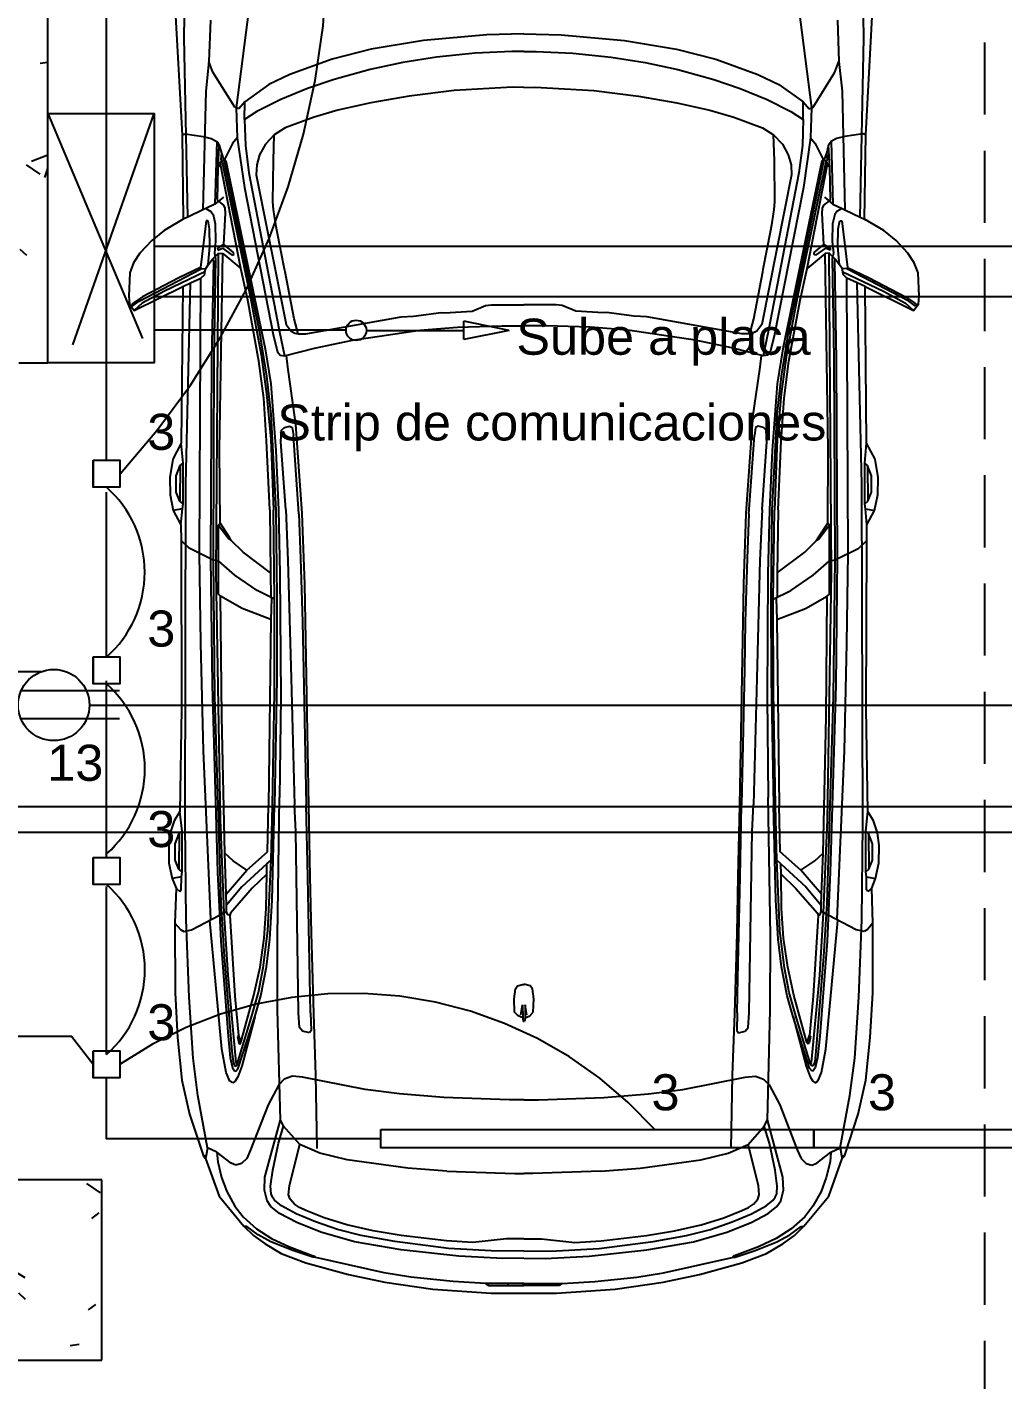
# Model space of a CAD drawing. Header units: inches. Extents: x 131 to 82119, y 71 to 16923.
# Drawn here: x 300.516 to 303.221, y 161.401 to 165.152 of the extents above; entities that cross this region are included whole.
import ezdxf
from ezdxf.enums import TextEntityAlignment as Align

# ---------------------------------------------------------------- set-up
doc = ezdxf.new("R2010")
doc.units = ezdxf.units.IN
doc.header["$MEASUREMENT"] = 0
doc.linetypes.add('HIDDEN', pattern=[9.525, 6.35, -3.175])
doc.linetypes.add('PISO', pattern=[0.3, 0.2, -0.1])
for name, color, linetype in [('A-MUEB', 3, 'Continuous'), ('Arquitectonico', 253, 'Continuous'), ('LAMPARAS', 20, 'Continuous'), ('Retorno', 5, 'HIDDEN')]:
    doc.layers.add(name, color=color, linetype=linetype)
for name, color, linetype, lineweight in [('DUCTO-PARED O TECHO', 7, 'Continuous', 25), ('DUCTO-PISO', 7, 'PISO', 25), ('RED-TELEVISIÓN', 84, 'TELEVISION', 25), ('RED-TELÉFONO', 240, 'TELEFONO', 25), ('SIMBOLOGIA', 150, 'Continuous', 25), ('SIMBOLOGÍA', 150, 'Continuous', 25)]:
    doc.layers.add(name, color=color, linetype=linetype, lineweight=lineweight)
doc.styles.get("Standard").update_dxf_attribs({"font": 'arial.ttf'})
doc.linetypes.add('TELEFONO', pattern='A,0.32,-0.12,["TEL",Standard,S=0.065,R=0,X=-0.065,Y=-0.0325],-0.14', length=0.58)
doc.linetypes.add('TELEVISION', pattern='A,0.32,-0.13,["TV",Standard,S=0.065,R=0,X=-0.065,Y=-0.0325],-0.13', length=0.58)
pattern_1 = [(50, (314.34163, 184.42544), (0.546432, -0.047308), [0.057, -0.629]), (355, (314.34163, 184.42544), (-0.105429, 0.57337), [0.046, -0.503]), (100.451, (314.38663, 184.42144), (0.440955, 0.525708), [0.049, -0.534]), (46.184, (314.3416, 184.57844), (0.813123, -0.12606), [0.086, -0.943]), (96.636, (314.4096, 184.5674), (0.711995, 0.742252), [0.073, -0.801]), (351.184, (314.3416, 184.5784), (0.71223, 0.742616), [0.069, -0.754]), (21, (314.41763, 184.54044), (0.454985, -0.306292), [0.057, -0.629]), (326, (314.41763, 184.54044), (0.185766, 0.552594), [0.046, -0.503]), (71.451, (314.45563, 184.51444), (0.640536, 0.246016), [0.049, -0.534]), (37.5, (314.34163, 184.42544), (0.009206, 0.2541166), [0.025, -0.472, 0.025, -0.485, -0.505]), (37.5, (314.34163, 184.42544), (0.009206, 0.2541166), [-1.007, 0.025, -0.48]), (7.5, (314.34163, 184.42544), (0.2004608, 0.3007382), [0.025, -0.266, 0.025, -0.46, -0.192]), (7.5, (314.34163, 184.42544), (0.2004608, 0.3007382), [-0.776, 0.025, -0.167]), (327.5, (314.17163, 184.42544), (0.4064829, -0.0170776), [0.025, -0.165, 0.025, -0.569, -0.789]), (327.5, (314.17163, 184.42544), (0.4064829, -0.0170776), [-0.785, 0.025, -0.764]), (317.5, (314.09563, 184.42544), (0.4439987, 0.076008), [0.025, -0.223, 0.025, -0.37, -0.56]), (317.5, (314.09563, 184.42544), (0.4439987, 0.076008), [-0.642, 0.025, -0.535])]

# ---------------------------------------------------------------- blocks, each defined once
blk = doc.blocks.new('Top')
at = {"layer": 'A-MUEB'}
for p, q in [((3660.8, 15742.7), (3572.4, 15571.7)), ((3596.4, 15633.4), (3649.4, 15733.3)), ((3633.7, 15672.7), (3666.7, 15733.7)), ((3649.4, 15733.3), (3664.4, 15756.5)), ((3675, 15761.2), (3660.8, 15742.7)), ((3664.4, 15756.5), (3671.5, 15764.7)), ((3666.7, 15733.7), (3686.4, 15756.1)), ((3671.5, 15764.7), (3675, 15761.2)), ((3580.2, 15561.1), (3633.7, 15672.7)), ((2935.9, 15618.5), (2696.5, 15614.9)), ((3429.3, 15608.7), (2935.9, 15618.5)), ((3202.5, 15624), (3200.1, 15615.7)), ((3429.3, 15608.7), (3434.8, 15620.8)), ((3568.5, 15573.7), (3596.4, 15633.4)), ((3621.1, 15622.4), (3610.9, 15600.8)), ((4107, 15621.2), (4052, 15626.3)), ((4113.7, 15629.1), (4107, 15621.2)), ((4219.9, 15621.6), (4107, 15621.2)), ((4142, 15640.1), (4113.7, 15629.1)), ((4113.7, 15629.1), (4212.4, 15630.3)), ((4187.2, 15640.1), (4142, 15640.1)), ((4212.4, 15630.3), (4187.2, 15640.1)), ((4219.9, 15621.6), (4212.4, 15630.3)), ((4233.2, 15623.2), (4219.9, 15621.6)), ((4233.2, 15623.2), (4238, 15648.4)), ((4276.9, 15627.5), (4233.2, 15623.2)), ((4341.7, 15605.1), (4320.5, 15626.7)), ((5120.9, 15624), (5067.1, 15630.3)), ((5128, 15631.9), (5120.9, 15624)), ((5233.4, 15624), (5120.9, 15624)), ((5155.9, 15642.9), (5128, 15631.9)), ((5128, 15631.9), (5226.3, 15633)), ((5201.5, 15642.9), (5155.9, 15642.9)), ((5226.3, 15633), (5201.5, 15642.9)), ((5233.4, 15624), (5226.3, 15633)), ((5247.5, 15626), (5233.4, 15624)), ((5247.5, 15626), (5251.8, 15651.1)), ((5283.3, 15626.3), (5247.5, 15626)), ((5278.2, 15640.9), (5287.6, 15630.3)), ((5287.6, 15630.3), (5283.3, 15626.3)), ((5374.5, 15644), (5392.6, 15628.7)), ((5392.6, 15628.7), (5397.7, 15619.7)), ((5397.7, 15619.7), (5393, 15598)), ((3200.1, 15615.7), (3207.2, 15566.2)), ((3409.6, 15567), (3429.3, 15608.7)), ((3610.9, 15600.8), (3597.9, 15572.5)), ((4165.2, 15613.8), (3610.9, 15600.8)), ((5103.2, 15615.7), (4165.2, 15613.8)), ((4373.6, 15540.3), (4341.7, 15605.1)), ((5365.5, 15613), (5103.2, 15615.7)), ((5393, 15598), (5342.7, 15501.7)), ((5578.9, 15604.7), (5365.5, 15613)), ((5746.8, 15594.1), (5578.9, 15604.7)), ((5849.8, 15580.4), (5746.8, 15594.1)), ((2887.2, 15546.2), (3001.2, 15550.5)), ((3001.2, 15550.5), (3082.5, 15558.7)), ((3029.9, 15539.5), (3001.2, 15550.5)), ((3082.5, 15558.7), (3409.6, 15567)), ((3207.2, 15566.2), (3212.7, 15543.8)), ((3212.7, 15543.8), (3220.9, 15528.9)), ((3394.3, 15533.6), (3405.7, 15558.7)), ((3405.7, 15558.7), (3409.6, 15567)), ((3405.7, 15558.7), (3414.3, 15545)), ((3414.3, 15545), (3422.6, 15538.7)), ((3439.5, 15558.3), (3568.5, 15573.7)), ((3439.5, 15552.4), (3439.5, 15558.3)), ((3461.9, 15548.5), (3439.5, 15552.4)), ((3510.3, 15547.3), (3461.9, 15548.5)), ((3560.6, 15552), (3510.3, 15547.3)), ((3560.6, 15552), (3545.7, 15540.3)), ((3571.2, 15559.1), (3560.6, 15552)), ((3568.5, 15573.7), (3572.4, 15571.7)), ((3572.4, 15571.7), (3571.2, 15559.1)), ((3580.2, 15561.1), (3571.2, 15559.1)), ((3587.7, 15561.9), (3580.2, 15561.1)), ((3597.9, 15572.5), (3587.7, 15561.9)), ((4356.3, 15576), (3597.9, 15572.5)), ((3823.2, 15543), (4369.3, 15545.8)), ((4603.6, 15572.5), (4356.3, 15576)), ((4369.3, 15545.8), (4719.5, 15541.4)), ((4899.6, 15565.4), (4603.6, 15572.5)), ((5363.5, 15545.4), (4899.6, 15565.4)), ((5367.4, 15547.3), (5363.5, 15545.4)), ((5722.4, 15514.3), (5367.4, 15547.3)), ((5994.1, 15554), (5849.8, 15580.4)), ((5994.1, 15554), (6014.9, 15557.6)), ((6005.9, 15528.1), (5994.1, 15554)), ((6014.9, 15557.6), (6016.5, 15565.4)), ((6014.9, 15557.6), (6023.6, 15559.5)), ((3126.6, 15479.3), (3029.9, 15539.5)), ((3220.9, 15528.9), (3394.3, 15533.6)), ((3220.9, 15528.9), (3231.5, 15521.8)), ((3226.4, 15485.2), (3270.9, 15507.2)), ((3292.5, 15524.9), (3231.5, 15521.8)), ((3231.5, 15521.8), (3253.6, 15515.9)), ((3253.6, 15515.9), (3270.5, 15517.8)), ((3253.6, 15515.9), (3270.9, 15510)), ((3270.5, 15517.8), (3277.9, 15513.9)), ((3277.9, 15518.2), (3270.9, 15510)), ((3270.9, 15510), (3272, 15508.8)), ((3270.9, 15507.2), (3272, 15508.8)), ((3270.9, 15507.2), (3274.8, 15503.3)), ((3272, 15508.8), (3742.2, 15411.7)), ((3283.8, 15518.6), (3277.9, 15518.2)), ((3277.9, 15513.9), (3647.5, 15436.5)), ((3283.8, 15518.6), (3292.5, 15524.9)), ((3571.2, 15462.8), (3283.8, 15518.6)), ((3382.9, 15526.9), (3292.5, 15524.9)), ((3374.6, 15510.4), (3394.3, 15533.6)), ((3396.3, 15508.8), (3382.9, 15526.9)), ((3404.5, 15505.3), (3396.3, 15508.8)), ((3505.2, 15509.2), (3418.3, 15504.5)), ((3422.6, 15538.7), (3447.8, 15532.8)), ((3447.8, 15532.8), (3495.7, 15532)), ((3495.7, 15532), (3529.1, 15535.1)), ((3505.2, 15509.2), (3515.4, 15526.5)), ((3527.2, 15482.5), (3505.2, 15509.2)), ((3520.9, 15526.1), (3515, 15513.1)), ((3515, 15513.1), (3534.3, 15486)), ((3515.4, 15526.5), (3520.9, 15526.1)), ((3545.7, 15540.3), (3528.7, 15523.7)), ((4408.6, 15530), (3528.7, 15523.7)), ((3528.7, 15523.7), (3529.9, 15512.3)), ((3529.1, 15535.1), (3543.3, 15532)), ((4070.1, 15521), (3529.9, 15512.3)), ((3529.9, 15512.3), (3571.2, 15462.8)), ((3543.3, 15532), (3817.3, 15536.7)), ((3545.7, 15540.3), (3551.6, 15537.9)), ((3551.6, 15537.9), (3823.2, 15543)), ((3817.3, 15536.7), (4371.6, 15538.7)), ((4272.9, 15519.4), (4070.1, 15521)), ((4278.1, 15524.1), (4272.9, 15519.4)), ((4313, 15493.1), (4272.9, 15519.4)), ((4278.1, 15524.1), (4316.2, 15495.8)), ((4468.3, 15524.1), (4278.1, 15524.1)), ((4371.6, 15538.7), (4750.2, 15534.7)), ((4377.1, 15523.3), (4373.6, 15540.3)), ((4416, 15478.9), (4377.1, 15523.3)), ((5089.9, 15518.6), (4408.6, 15530)), ((4473.8, 15518.2), (4468.3, 15524.1)), ((4806.4, 15515.1), (4473.8, 15518.2)), ((4507.6, 15458.5), (4473.8, 15518.2)), ((4719.5, 15541.4), (5234.2, 15526.5)), ((4750.2, 15534.7), (5319.5, 15517.1)), ((5181.9, 15506.4), (4806.4, 15515.1)), ((5346.6, 15508), (5089.9, 15518.6)), ((5295.1, 15502.5), (5181.9, 15506.4)), ((5202.7, 15483.6), (5181.9, 15506.4)), ((5234.2, 15526.5), (5424.4, 15517.5)), ((5319.5, 15517.1), (5466.9, 15508)), ((5518, 15497.4), (5346.6, 15508)), ((5424.4, 15517.5), (5685.9, 15497.4)), ((5466.9, 15508), (5728.7, 15486.8)), ((5786.5, 15502.5), (5722.4, 15514.3)), ((6005.9, 15528.1), (6032.2, 15526.1)), ((6035.7, 15489.1), (6005.9, 15528.1)), ((6032.2, 15526.1), (6075.8, 15515.5)), ((6075.8, 15515.5), (6114, 15500.9)), ((2739.3, 15425.1), (3128.1, 15475)), ((3130.9, 15468.3), (3126.6, 15479.3)), ((3128.1, 15475), (3211.5, 15472.2)), ((3211.5, 15472.2), (3226.4, 15485.2)), ((3211.5, 15472.2), (3347.5, 15452.6)), ((3274.8, 15503.3), (3792.9, 15395.6)), ((3418.3, 15504.5), (3404.5, 15505.3)), ((3532.7, 15481.7), (3527.2, 15482.5)), ((3534.3, 15486), (3532.7, 15481.7)), ((4320.5, 15488.8), (4313, 15493.1)), ((4316.2, 15495.8), (4320.5, 15488.8)), ((4352.4, 15456.1), (4320.5, 15488.8)), ((4458.1, 15417.6), (4416, 15478.9)), ((5229, 15445.5), (5202.7, 15483.6)), ((5295.1, 15502.5), (5229, 15445.5)), ((5274.6, 15459.3), (5325.4, 15501.7)), ((5278.2, 15431), (5347.4, 15491.1)), ((5325.4, 15501.7), (5295.1, 15502.5)), ((5342.7, 15501.7), (5325.4, 15501.7)), ((5351.3, 15499), (5342.7, 15501.7)), ((5347.4, 15491.1), (5354.1, 15493.1)), ((5354.1, 15493.1), (5351.3, 15499)), ((5354.1, 15493.1), (5576.2, 15479.3)), ((5759, 15475), (5518, 15497.4)), ((5576.2, 15479.3), (5684.3, 15469.1)), ((5774.3, 15469.5), (5633.2, 15423.9)), ((5763.7, 15472.2), (5636.3, 15433.7)), ((5684.3, 15469.1), (5687, 15472)), ((5684.3, 15469.1), (5687.4, 15467.9)), ((5685.9, 15497.4), (5745.6, 15491.5)), ((5687.4, 15467.9), (5687, 15472)), ((5687, 15472), (5704.3, 15468.3)), ((5728.7, 15486.8), (5755.8, 15483.6)), ((5745.6, 15491.5), (5773.5, 15485.2)), ((5755.8, 15483.6), (5766.1, 15480.5)), ((5763.7, 15472.2), (5759, 15475)), ((5768.8, 15475.8), (5763.7, 15472.2)), ((5766.1, 15480.5), (5768.8, 15475.8)), ((5768.4, 15459.7), (5798.3, 15470.7)), ((5773.5, 15485.2), (5781.8, 15479.7)), ((5782.2, 15476.6), (5774.3, 15469.5)), ((5781.8, 15479.7), (5782.2, 15476.6)), ((5810.5, 15492.3), (5786.5, 15502.5)), ((5798.3, 15470.7), (5810.5, 15478.1)), ((5814.4, 15484.4), (5810.5, 15492.3)), ((5810.5, 15478.1), (5814.4, 15484.4)), ((6041.3, 15475.8), (6035.7, 15489.1)), ((6036.9, 15460.1), (6041.3, 15475.8)), ((6114, 15500.9), (6154.9, 15478.5)), ((6154.9, 15478.5), (6184, 15456.1)), ((3064.1, 15385), (3112, 15451.8)), ((3112, 15451.8), (3130.9, 15468.3)), ((3160.8, 15452.2), (3112, 15451.8)), ((3138.8, 15418), (3160.8, 15452.2)), ((3160.8, 15452.2), (3232.3, 15449.8)), ((3232.3, 15449.8), (3307.4, 15440)), ((3307.4, 15440), (3741, 15356.7)), ((3347.5, 15452.6), (3757.9, 15372)), ((3658.5, 15443.2), (3571.2, 15462.8)), ((3647.5, 15436.5), (3809.1, 15406.2)), ((3826.4, 15412.5), (3658.5, 15443.2)), ((4409.4, 15380.6), (4352.4, 15456.1)), ((4538.3, 15379.5), (4507.6, 15458.5)), ((5229, 15445.5), (5178.3, 15388.9)), ((5211, 15390.5), (5274.6, 15459.3)), ((5636.3, 15433.7), (5565.6, 15413.7)), ((5703.2, 15462), (5573, 15426.2)), ((5633.2, 15423.9), (5768.4, 15459.7)), ((5687.4, 15467.9), (5703.2, 15462)), ((5708.3, 15465.2), (5703.2, 15462)), ((5704.3, 15468.3), (5708.3, 15465.2)), ((5875.7, 15387.3), (5999.2, 15435.3)), ((5999.2, 15435.3), (6022.8, 15446.3)), ((6022.8, 15446.3), (6036.9, 15460.1)), ((6184, 15456.1), (6217.4, 15419.2)), ((6210.3, 15446.3), (6209.5, 15453.8)), ((6233.1, 15414.8), (6210.3, 15446.3)), ((3105.3, 15352.3), (3138.8, 15418)), ((3203.2, 15370.4), (3228.8, 15394.8)), ((3228.8, 15394.8), (3258.3, 15410.9)), ((3258.3, 15410.9), (3285.8, 15418.4)), ((3285.8, 15418.4), (3313.3, 15420)), ((3313.3, 15420), (3725.7, 15337.8)), ((3742.2, 15411.7), (3867.6, 15391.3)), ((3792.9, 15395.6), (3888.9, 15380.2)), ((3809.1, 15406.2), (3916, 15391.3)), ((3928.2, 15399.1), (3826.4, 15412.5)), ((4045.7, 15391.3), (3928.2, 15399.1)), ((4482.5, 15369.6), (4458.1, 15417.6)), ((5240.1, 15390.9), (5278.2, 15431)), ((5416.6, 15397.9), (5334.4, 15392.4)), ((5497.6, 15400.7), (5396.1, 15387.7)), ((5496.4, 15409.3), (5416.6, 15397.9)), ((5575, 15407.4), (5495.6, 15392)), ((5573, 15426.2), (5496.4, 15409.3)), ((5565.6, 15413.7), (5497.6, 15400.7)), ((5633.2, 15423.9), (5575, 15407.4)), ((6075.1, 15396), (5917, 15353.5)), ((6110.8, 15397.5), (6075.1, 15396)), ((6139.9, 15390.1), (6110.8, 15397.5)), ((6217.4, 15419.2), (6243.3, 15377.9)), ((6252.8, 15379.5), (6233.1, 15414.8)), ((3036.5, 15327.2), (3064.1, 15385)), ((3184, 15340.1), (3203.2, 15370.4)), ((3273.6, 15372.8), (3203.2, 15370.4)), ((3387.6, 15374), (3273.6, 15372.8)), ((3408.8, 15372), (3387.6, 15374)), ((3445, 15366.9), (3408.8, 15372)), ((3465.5, 15363), (3445, 15366.9)), ((3572.8, 15341.7), (3465.5, 15363)), ((3757.9, 15372), (3800.8, 15361)), ((3800.8, 15361), (3809.8, 15354.3)), ((3867.6, 15391.3), (3972.6, 15379.5)), ((3888.9, 15380.2), (4072.1, 15366.1)), ((3916, 15391.3), (4041.4, 15380.2)), ((3972.6, 15379.5), (4236.8, 15365.7)), ((4041.4, 15380.2), (4236.8, 15372.8)), ((4236.4, 15382.6), (4045.7, 15391.3)), ((4072.1, 15366.1), (4236.4, 15359)), ((4236.4, 15382.6), (4409.4, 15380.6)), ((4236.4, 15359), (4411.3, 15354.7)), ((4482.5, 15369.6), (4236.8, 15372.8)), ((4236.8, 15365.7), (4476.6, 15363)), ((4409.4, 15380.6), (4476.2, 15380.2)), ((4476.2, 15380.2), (4480.1, 15377.9)), ((4476.6, 15363), (4701.9, 15363.7)), ((4480.1, 15377.9), (4538.3, 15379.5)), ((4738.8, 15370), (4482.5, 15369.6)), ((4538.3, 15379.5), (5051, 15386.1)), ((4701.9, 15363.7), (5051, 15370)), ((5050.6, 15375.5), (4738.8, 15370)), ((5409.9, 15361.8), (5028.5, 15355.5)), ((5201.5, 15379.1), (5050.6, 15375.5)), ((5178.3, 15388.9), (5051, 15386.1)), ((5311.2, 15376.3), (5051, 15370)), ((5211, 15390.5), (5201.5, 15379.1)), ((5396.1, 15387.7), (5201.5, 15379.1)), ((5240.1, 15390.9), (5211, 15390.5)), ((5334.4, 15392.4), (5240.1, 15390.9)), ((5418.9, 15382.6), (5311.2, 15376.3)), ((5613.9, 15361), (5409.9, 15361.8)), ((5495.6, 15392), (5418.9, 15382.6)), ((5917, 15353.5), (5613.9, 15361)), ((5804.6, 15342.9), (5820.1, 15358)), ((5820.1, 15358), (5875.7, 15387.3)), ((5981.1, 15358.6), (5933.9, 15344.9)), ((6055.4, 15374.7), (5981.1, 15358.6)), ((6099, 15380.6), (6055.4, 15374.7)), ((6120.3, 15379.1), (6099, 15380.6)), ((6130.1, 15375.1), (6120.3, 15379.1)), ((6137.6, 15369.6), (6130.1, 15375.1)), ((6153.3, 15350), (6137.6, 15369.6)), ((6155.7, 15379.5), (6139.9, 15390.1)), ((6174.9, 15355.5), (6155.7, 15379.5)), ((6243.3, 15377.9), (6266.5, 15328.7)), ((6277.1, 15319.3), (6252.8, 15379.5)), ((2994.5, 15211.2), (3036.5, 15327.2)), ((3075.1, 15278.4), (3105.3, 15352.3)), ((3154.1, 15260.7), (3184, 15340.1)), ((3579.9, 15340.5), (3572.8, 15341.7)), ((3710, 15315.8), (3579.9, 15340.5)), ((3725.7, 15337.8), (3743.8, 15324)), ((3741, 15356.7), (3811.8, 15341.7)), ((3743.8, 15324), (3749.7, 15313.4)), ((3811.8, 15341.7), (3790.6, 15259.2)), ((3809.8, 15354.3), (3811.8, 15341.7)), ((3842.9, 15333.1), (3810.5, 15337)), ((3986.7, 15312.6), (3842.9, 15333.1)), ((4008.8, 15342.5), (4005.2, 15328)), ((4005.2, 15328), (4009.2, 15320.9)), ((4016.2, 15350.4), (4008.8, 15342.5)), ((4009.2, 15320.9), (4031.6, 15317.7)), ((4048.5, 15351.9), (4016.2, 15350.4)), ((4234.8, 15338.6), (4048.5, 15351.9)), ((4234.8, 15338.6), (4375.2, 15332.7)), ((4375.2, 15332.7), (4699.9, 15324)), ((4411.3, 15354.7), (4752.6, 15352.3)), ((4699.9, 15324), (5049, 15315)), ((4752.6, 15352.3), (5028.5, 15355.5)), ((5796.7, 15320.5), (5804.6, 15342.9)), ((5798.7, 15292.2), (5796.7, 15320.5)), ((5933.9, 15344.9), (5917, 15353.5)), ((5984.2, 15300.1), (5933.9, 15344.9)), ((6097.9, 15328.7), (5984.2, 15300.1)), ((6123.4, 15330.7), (6097.9, 15328.7)), ((6135.6, 15326.8), (6123.4, 15330.7)), ((6148.6, 15315), (6135.6, 15326.8)), ((6175.3, 15309.9), (6153.3, 15350)), ((6199.3, 15308.3), (6174.9, 15355.5)), ((6266.5, 15328.7), (6291.3, 15263.1)), ((3751.3, 15283.1), (3704.1, 15021.3)), ((3751.3, 15304.8), (3710, 15315.8)), ((3749.7, 15313.4), (3751.3, 15304.8)), ((3751.3, 15304.8), (3751.3, 15283.1)), ((3986.7, 15312.6), (4245.8, 15294.2)), ((4247.4, 15302.4), (4031.6, 15317.7)), ((4245.8, 15294.2), (4441.2, 15287.1)), ((4247.4, 15302.4), (4370.1, 15297.7)), ((4370.1, 15297.7), (4544.2, 15292.6)), ((4441.2, 15287.1), (5051, 15276.1)), ((4544.2, 15292.6), (4676.3, 15289.8)), ((4676.3, 15289.8), (5049, 15282.4)), ((5121.7, 15311.1), (5049, 15315)), ((5622.2, 15303.6), (5121.7, 15311.1)), ((5662.7, 15300.4), (5622.2, 15303.6)), ((5672.1, 15292.6), (5662.7, 15300.4)), ((5677.2, 15273.7), (5672.1, 15292.6)), ((5832.9, 15120.4), (5798.7, 15292.2)), ((6008.2, 15245), (5984.2, 15300.1)), ((6158, 15300.8), (6148.6, 15315)), ((6166.7, 15283.1), (6158, 15300.8)), ((6186.3, 15233.2), (6166.7, 15283.1)), ((6198.1, 15256.8), (6175.3, 15309.9)), ((6226.4, 15241.9), (6199.3, 15308.3)), ((6294.8, 15264.3), (6277.1, 15319.3)), ((3050.3, 15205.7), (3075.1, 15278.4)), ((3135.2, 15195.1), (3154.1, 15260.7)), ((3790.6, 15259.2), (3768.6, 15154.6)), ((5247.1, 15278), (5049, 15282.4)), ((5051, 15276.1), (5246.7, 15272.1)), ((5246.7, 15272.1), (5402.8, 15269)), ((5526.3, 15272.1), (5247.1, 15278)), ((5402.8, 15269), (5623.7, 15262.7)), ((5622.2, 15270.2), (5526.3, 15272.1)), ((5622.2, 15270.2), (5670.9, 15269)), ((5623.7, 15262.7), (5793.2, 15256.8)), ((5670.9, 15269), (5677.2, 15273.7)), ((5793.2, 15256.8), (5996, 15252.9)), ((6218.6, 15196.3), (6198.1, 15256.8)), ((6291.3, 15263.1), (6294.8, 15264.3)), ((6291.3, 15263.1), (6291.7, 15261.9)), ((6291.7, 15260.7), (6295.4, 15262.9)), ((6295.4, 15262.9), (6291.7, 15261.9)), ((6291.7, 15261.9), (6291.7, 15260.7)), ((6291.7, 15260.7), (6295.6, 15256)), ((6295.6, 15256), (6294.8, 15264.3)), ((6338.5, 15067.7), (6295.6, 15256)), ((2967, 15103.1), (2994.5, 15211.2)), ((6026.7, 15169.9), (6008.2, 15245)), ((6205.6, 15170.7), (6186.3, 15233.2)), ((6252.8, 15149.5), (6226.4, 15241.9)), ((3022.8, 15106.2), (3050.3, 15205.7)), ((3114.4, 15104.3), (3135.2, 15195.1)), ((6222.5, 15098), (6205.6, 15170.7)), ((6235.1, 15131), (6218.6, 15196.3)), ((3768.6, 15154.6), (3741, 14969)), ((6049.9, 15002.8), (6026.7, 15169.9)), ((6275.2, 15021.3), (6252.8, 15149.5)), ((2943, 14959.6), (2967, 15103.1)), ((3003.5, 15016.6), (3022.8, 15106.2)), ((3095.9, 14998.5), (3114.4, 15104.3)), ((5845.5, 15025.6), (5832.9, 15120.4)), ((6235.1, 15020.5), (6222.5, 15098)), ((6252, 15038.6), (6235.1, 15131)), ((6350.6, 14993.8), (6338.5, 15067.7)), ((5855.3, 14903.4), (5845.5, 15025.6)), ((6270.8, 14890.4), (6252, 15038.6)), ((2988.6, 14923.4), (3003.5, 15016.6)), ((3081, 14875.1), (3095.9, 14998.5)), ((3702.5, 14986.7), (3692.3, 14910.5)), ((3704.1, 15021.3), (3702.5, 14986.7)), ((6057.8, 14894.7), (6049.9, 15002.8)), ((6250, 14895.9), (6235.1, 15020.5)), ((6292.5, 14862.1), (6275.2, 15021.3)), ((6362.4, 14877.8), (6350.6, 14993.8)), ((2926.9, 14785.4), (2943, 14959.6)), ((3741, 14969), (3733.2, 14865.6)), ((2977.6, 14817.3), (2988.6, 14923.4)), ((3692.3, 14910.5), (3693.1, 14901.8)), ((3071.9, 14713.9), (3081, 14875.1)), ((3693.1, 14901.8), (3689.1, 14825.5)), ((5862, 14723.3), (5855.3, 14903.4)), ((6057.8, 14894.7), (6064.8, 14707.6)), ((6255.1, 14823.2), (6250, 14895.9)), ((6277.5, 14772.9), (6270.8, 14890.4)), ((6367.6, 14788.2), (6362.4, 14877.8)), ((3733.2, 14865.6), (3729.2, 14743.8)), ((6298.8, 14741), (6292.5, 14862.1)), ((2972.9, 14716.2), (2977.6, 14817.3)), ((3689.1, 14825.5), (3672.6, 14788.6)), ((6244.5, 14731.2), (6255.1, 14823.2)), ((2924.7, 14682.8), (2926.9, 14785.4)), ((3672.6, 14788.6), (3671.5, 14772.1)), ((3671.5, 14772.1), (3671.5, 14682.8)), ((6278.7, 14682.8), (6277.5, 14772.9)), ((6367.6, 14788.2), (6372.7, 14779.9)), ((6367.6, 14727.3), (6367.6, 14788.2)), ((6372.7, 14779.9), (6372.7, 14727.3)), ((3729.2, 14743.8), (3729.2, 14682.8)), ((6245, 14682.8), (6244.5, 14731.2)), ((6298.2, 14682.8), (6298.8, 14741)), ((6367.6, 14727.3), (6372.7, 14727.3)), ((6367.6, 14682.8), (6367.6, 14727.3)), ((6372.7, 14727.3), (6373, 14682.8)), ((2973.5, 14682.8), (2972.9, 14716.2)), ((3072.3, 14682.8), (3071.9, 14713.9)), ((5547.9, 14700.1), (5543.5, 14686.4)), ((5543.5, 14686.4), (5543.9, 14682.8)), ((5555.7, 14706), (5547.9, 14700.1)), ((5582.9, 14710), (5555.7, 14706)), ((5619.8, 14708.4), (5582.9, 14710)), ((5627.7, 14691.1), (5599.4, 14686.4)), ((5599.4, 14686.4), (5635.5, 14686)), ((5630, 14699), (5619.8, 14708.4)), ((5635.5, 14686), (5630, 14699)), ((5861.8, 14682.8), (5862, 14723.3)), ((6064.8, 14707.6), (6064.3, 14682.8)), ((2924.7, 14682.8), (2926.9, 14580.2)), ((2973.5, 14682.8), (2972.9, 14649.4)), ((2972.9, 14649.4), (2977.6, 14548.4)), ((3072.3, 14682.8), (3071.9, 14651.8)), ((3071.9, 14651.8), (3081, 14490.6)), ((3671.5, 14593.6), (3671.5, 14682.8)), ((3729.2, 14621.9), (3729.2, 14682.8)), ((5543.5, 14679.3), (5543.9, 14682.8)), ((5547.9, 14665.5), (5543.5, 14679.3)), ((5555.7, 14659.6), (5547.9, 14665.5)), ((5582.9, 14655.7), (5555.7, 14659.6)), ((5619.8, 14657.3), (5582.9, 14655.7)), ((5599.4, 14679.3), (5635.5, 14679.7)), ((5627.7, 14674.6), (5599.4, 14679.3)), ((5630, 14666.7), (5619.8, 14657.3)), ((5635.5, 14679.7), (5630, 14666.7)), ((5635.5, 14686), (5645.4, 14684.8)), ((5635.5, 14679.7), (5645.4, 14680.9)), ((5645.4, 14684.8), (5645.1, 14682.8)), ((5645.4, 14680.9), (5645.1, 14682.8)), ((5861.8, 14682.8), (5862, 14642.3)), ((6057.8, 14470.9), (6064.8, 14658.1)), ((6064.8, 14658.1), (6064.3, 14682.8)), ((6245, 14682.8), (6244.5, 14634.5)), ((6278.7, 14682.8), (6277.5, 14592.8)), ((6298.2, 14682.8), (6298.8, 14624.7)), ((6373.1, 14684), (6367.6, 14683.6)), ((6367.6, 14682.8), (6367.6, 14638.4)), ((6373.1, 14681.7), (6367.6, 14682)), ((6372.7, 14638.4), (6373, 14682.8)), ((3733.2, 14500), (3729.2, 14621.9)), ((5862, 14642.3), (5855.3, 14462.3)), ((6244.5, 14634.5), (6255.1, 14542.5)), ((6298.8, 14624.7), (6292.5, 14503.6)), ((6367.6, 14638.4), (6372.7, 14638.4)), ((6367.6, 14638.4), (6367.6, 14577.5)), ((6372.7, 14585.7), (6372.7, 14638.4)), ((2926.9, 14580.2), (2943, 14406.1)), ((3672.6, 14577.1), (3671.5, 14593.6)), ((3689.1, 14540.1), (3672.6, 14577.1)), ((6277.5, 14592.8), (6270.8, 14475.3)), ((6367.6, 14577.5), (6362.4, 14487.8)), ((6367.6, 14577.5), (6372.7, 14585.7)), ((2977.6, 14548.4), (2988.6, 14442.2)), ((3693.1, 14463.9), (3689.1, 14540.1)), ((6255.1, 14542.5), (6250, 14469.8)), ((3741, 14396.6), (3733.2, 14500)), ((6292.5, 14503.6), (6275.2, 14344.3)), ((3081, 14490.6), (3095.9, 14367.1)), ((3692.3, 14455.2), (3693.1, 14463.9)), ((6057.8, 14470.9), (6049.9, 14362.8)), ((6250, 14469.8), (6235.1, 14345.1)), ((6270.8, 14475.3), (6252, 14327)), ((6362.4, 14487.8), (6350.6, 14371.9)), ((2988.6, 14442.2), (3003.5, 14349.1)), ((3702.5, 14378.9), (3692.3, 14455.2)), ((5855.3, 14462.3), (5845.5, 14340)), ((2943, 14406.1), (2967, 14262.6)), ((3768.6, 14211.1), (3741, 14396.6)), ((3095.9, 14367.1), (3114.4, 14261.4)), ((3704.1, 14344.3), (3702.5, 14378.9)), ((6049.9, 14362.8), (6026.7, 14195.7)), ((6350.6, 14371.9), (6338.5, 14298)), ((3003.5, 14349.1), (3022.8, 14259.4)), ((3751.3, 14082.5), (3704.1, 14344.3)), ((5845.5, 14340), (5832.9, 14245.3)), ((6235.1, 14345.1), (6222.5, 14267.7)), ((6252, 14327), (6235.1, 14234.7)), ((6275.2, 14344.3), (6252.8, 14216.2)), ((6338.5, 14298), (6295.6, 14109.6)), ((2967, 14262.6), (2994.5, 14154.5)), ((3022.8, 14259.4), (3050.3, 14160)), ((3114.4, 14261.4), (3135.2, 14170.6)), ((5832.9, 14245.3), (5798.7, 14073.5)), ((6222.5, 14267.7), (6205.6, 14195)), ((3790.6, 14106.5), (3768.6, 14211.1)), ((6235.1, 14234.7), (6218.6, 14169.4)), ((6252.8, 14216.2), (6226.4, 14123.8)), ((3135.2, 14170.6), (3154.1, 14104.9)), ((6026.7, 14195.7), (6008.2, 14120.7)), ((6205.6, 14195), (6186.3, 14132.4)), ((6218.6, 14169.4), (6198.1, 14108.9)), ((2994.5, 14154.5), (3036.5, 14038.5)), ((3050.3, 14160), (3075.1, 14087.2)), ((6186.3, 14132.4), (6166.7, 14082.5)), ((3154.1, 14104.9), (3184, 14025.5)), ((3811.8, 14023.9), (3790.6, 14106.5)), ((5051, 14089.6), (5246.7, 14093.5)), ((5246.7, 14093.5), (5402.8, 14096.7)), ((5526.3, 14093.5), (5247.1, 14087.6)), ((5402.8, 14096.7), (5623.7, 14103)), ((5622.2, 14095.5), (5526.3, 14093.5)), ((5622.2, 14095.5), (5670.9, 14096.7)), ((5623.7, 14103), (5793.2, 14108.9)), ((5670.9, 14096.7), (5677.2, 14092)), ((5677.2, 14092), (5672.1, 14073.1)), ((5793.2, 14108.9), (5996, 14112.8)), ((6008.2, 14120.7), (5984.2, 14065.6)), ((6198.1, 14108.9), (6175.3, 14055.8)), ((6226.4, 14123.8), (6199.3, 14057.4)), ((6266.5, 14036.9), (6291.3, 14102.6)), ((6294.8, 14101.4), (6277.1, 14046.4)), ((6291.3, 14102.6), (6291.7, 14103.8)), ((6291.3, 14102.6), (6294.8, 14101.4)), ((6291.7, 14104.9), (6295.6, 14109.6)), ((6291.7, 14103.8), (6291.7, 14104.9)), ((6291.7, 14104.9), (6295.4, 14102.8)), ((6295.4, 14102.8), (6291.7, 14103.8)), ((6295.6, 14109.6), (6294.8, 14101.4)), ((3075.1, 14087.2), (3105.3, 14013.3)), ((3751.3, 14060.9), (3710, 14049.9)), ((3749.7, 14052.3), (3751.3, 14060.9)), ((3751.3, 14060.9), (3751.3, 14082.5)), ((3986.7, 14053), (3842.9, 14032.6)), ((3986.7, 14053), (4245.8, 14071.5)), ((4247.4, 14063.3), (4031.6, 14047.9)), ((4245.8, 14071.5), (4441.2, 14078.6)), ((4247.4, 14063.3), (4370.1, 14068)), ((4370.1, 14068), (4544.2, 14073.1)), ((4441.2, 14078.6), (5051, 14089.6)), ((4544.2, 14073.1), (4676.3, 14075.8)), ((4676.3, 14075.8), (5049, 14083.3)), ((5247.1, 14087.6), (5049, 14083.3)), ((5121.7, 14054.6), (5049, 14050.7)), ((5622.2, 14062.1), (5121.7, 14054.6)), ((5662.7, 14065.2), (5622.2, 14062.1)), ((5672.1, 14073.1), (5662.7, 14065.2)), ((5798.7, 14073.5), (5796.7, 14045.2)), ((5984.2, 14065.6), (5933.9, 14020.8)), ((6097.9, 14036.9), (5984.2, 14065.6)), ((6158, 14064.8), (6148.6, 14050.7)), ((6175.3, 14055.8), (6153.3, 14015.7)), ((6166.7, 14082.5), (6158, 14064.8)), ((6199.3, 14057.4), (6174.9, 14010.2)), ((3036.5, 14038.5), (3064.1, 13980.7)), ((3184, 14025.5), (3203.2, 13995.2)), ((3313.3, 13945.7), (3725.7, 14027.9)), ((3572.8, 14023.9), (3465.5, 14002.7)), ((3579.9, 14025.1), (3572.8, 14023.9)), ((3710, 14049.9), (3579.9, 14025.1)), ((3725.7, 14027.9), (3743.8, 14041.6)), ((3741, 14009), (3811.8, 14023.9)), ((3743.8, 14041.6), (3749.7, 14052.3)), ((3809.8, 14011.4), (3811.8, 14023.9)), ((3842.9, 14032.6), (3810.5, 14028.7)), ((4005.2, 14037.7), (4009.2, 14044.8)), ((4008.8, 14023.2), (4005.2, 14037.7)), ((4016.2, 14015.3), (4008.8, 14023.2)), ((4009.2, 14044.8), (4031.6, 14047.9)), ((4048.5, 14013.7), (4016.2, 14015.3)), ((4234.8, 14027.1), (4048.5, 14013.7)), ((4234.8, 14027.1), (4375.2, 14033)), ((4375.2, 14033), (4699.9, 14041.6)), ((4699.9, 14041.6), (5049, 14050.7)), ((5796.7, 14045.2), (5804.6, 14022.8)), ((5804.6, 14022.8), (5820.1, 14007.6)), ((5933.9, 14020.8), (5917, 14012.2)), ((5981.1, 14007), (5933.9, 14020.8)), ((6123.4, 14035), (6097.9, 14036.9)), ((6135.6, 14038.9), (6123.4, 14035)), ((6148.6, 14050.7), (6135.6, 14038.9)), ((6153.3, 14015.7), (6137.6, 13996)), ((6243.3, 13987.8), (6266.5, 14036.9)), ((6277.1, 14046.4), (6252.8, 13986.2)), ((3064.1, 13980.7), (3112, 13913.9)), ((3105.3, 14013.3), (3138.8, 13947.7)), ((3203.2, 13995.2), (3228.8, 13970.9)), ((3273.6, 13992.9), (3203.2, 13995.2)), ((3387.6, 13991.7), (3273.6, 13992.9)), ((3307.4, 13925.7), (3741, 14009)), ((3347.5, 13913.1), (3757.9, 13993.7)), ((3408.8, 13993.7), (3387.6, 13991.7)), ((3445, 13998.8), (3408.8, 13993.7)), ((3465.5, 14002.7), (3445, 13998.8)), ((3757.9, 13993.7), (3800.8, 14004.7)), ((3792.9, 13970.1), (3888.9, 13985.4)), ((3800.8, 14004.7), (3809.8, 14011.4)), ((3867.6, 13974.4), (3972.6, 13986.2)), ((3888.9, 13985.4), (4072.1, 13999.6)), ((3916, 13974.4), (4041.4, 13985.4)), ((3972.6, 13986.2), (4236.8, 14000)), ((4041.4, 13985.4), (4236.8, 13992.9)), ((4236.4, 13983.1), (4045.7, 13974.4)), ((4072.1, 13999.6), (4236.4, 14006.6)), ((4236.4, 14006.6), (4411.3, 14011)), ((4236.4, 13983.1), (4409.4, 13985)), ((4236.8, 14000), (4476.6, 14002.7)), ((4482.5, 13996), (4236.8, 13992.9)), ((4409.4, 13985), (4352.4, 13909.5)), ((4409.4, 13985), (4476.2, 13985.4)), ((4411.3, 14011), (4752.6, 14013.3)), ((4482.5, 13996), (4458.1, 13948.1)), ((4476.2, 13985.4), (4480.1, 13987.8)), ((4476.6, 14002.7), (4701.9, 14001.9)), ((4480.1, 13987.8), (4538.3, 13986.2)), ((4738.8, 13995.6), (4482.5, 13996)), ((4538.3, 13986.2), (4507.6, 13907.2)), ((4538.3, 13986.2), (5051, 13979.5)), ((4701.9, 14001.9), (5051, 13995.6)), ((5050.6, 13990.1), (4738.8, 13995.6)), ((4752.6, 14013.3), (5028.5, 14010.2)), ((5409.9, 14003.9), (5028.5, 14010.2)), ((5201.5, 13986.6), (5050.6, 13990.1)), ((5311.2, 13989.3), (5051, 13995.6)), ((5178.3, 13976.8), (5051, 13979.5)), ((5396.1, 13977.9), (5201.5, 13986.6)), ((5211, 13975.2), (5201.5, 13986.6)), ((5418.9, 13983.1), (5311.2, 13989.3)), ((5497.6, 13965), (5396.1, 13977.9)), ((5613.9, 14004.7), (5409.9, 14003.9)), ((5495.6, 13973.6), (5418.9, 13983.1)), ((5917, 14012.2), (5613.9, 14004.7)), ((5820.1, 14007.6), (5875.7, 13978.3)), ((5875.7, 13978.3), (5999.2, 13930.4)), ((6075.1, 13969.7), (5917, 14012.2)), ((6055.4, 13990.9), (5981.1, 14007)), ((6099, 13985), (6055.4, 13990.9)), ((6120.3, 13986.6), (6099, 13985)), ((6130.1, 13990.5), (6120.3, 13986.6)), ((6137.6, 13996), (6130.1, 13990.5)), ((6155.7, 13986.2), (6139.9, 13975.6)), ((6174.9, 14010.2), (6155.7, 13986.2)), ((6217.4, 13946.5), (6243.3, 13987.8)), ((6252.8, 13986.2), (6233.1, 13950.8)), ((3138.8, 13947.7), (3160.8, 13913.5)), ((3228.8, 13970.9), (3258.3, 13954.8)), ((3258.3, 13954.8), (3285.8, 13947.3)), ((3272, 13856.9), (3742.2, 13954)), ((3274.8, 13862.4), (3792.9, 13970.1)), ((3285.8, 13947.3), (3313.3, 13945.7)), ((3647.5, 13929.2), (3809.1, 13959.5)), ((3826.4, 13953.2), (3658.5, 13922.5)), ((3742.2, 13954), (3867.6, 13974.4)), ((3809.1, 13959.5), (3916, 13974.4)), ((3928.2, 13966.5), (3826.4, 13953.2)), ((4045.7, 13974.4), (3928.2, 13966.5)), ((4458.1, 13948.1), (4416, 13886.7)), ((5229, 13920.2), (5178.3, 13976.8)), ((5240.1, 13974.8), (5211, 13975.2)), ((5211, 13975.2), (5274.6, 13906.4)), ((5240.1, 13974.8), (5278.2, 13934.7)), ((5334.4, 13973.2), (5240.1, 13974.8)), ((5416.6, 13967.7), (5334.4, 13973.2)), ((5496.4, 13956.3), (5416.6, 13967.7)), ((5575, 13958.3), (5495.6, 13973.6)), ((5573, 13939.4), (5496.4, 13956.3)), ((5565.6, 13952), (5497.6, 13965)), ((5636.3, 13932), (5565.6, 13952)), ((5633.2, 13941.8), (5575, 13958.3)), ((5774.3, 13896.2), (5633.2, 13941.8)), ((5633.2, 13941.8), (5768.4, 13906)), ((6110.8, 13968.1), (6075.1, 13969.7)), ((6139.9, 13975.6), (6110.8, 13968.1)), ((6184, 13909.5), (6217.4, 13946.5)), ((6233.1, 13950.8), (6210.3, 13919.4)), ((2739.3, 13940.6), (3128.1, 13890.7)), ((3160.8, 13913.5), (3112, 13913.9)), ((3112, 13913.9), (3130.9, 13897.4)), ((3160.8, 13913.5), (3232.3, 13915.8)), ((3211.5, 13893.4), (3347.5, 13913.1)), ((3232.3, 13915.8), (3307.4, 13925.7)), ((3277.9, 13851.8), (3647.5, 13929.2)), ((3658.5, 13922.5), (3571.2, 13902.9)), ((4352.4, 13909.5), (4320.5, 13876.9)), ((4507.6, 13907.2), (4473.8, 13847.4)), ((5229, 13920.2), (5202.7, 13882)), ((5295.1, 13863.2), (5229, 13920.2)), ((5274.6, 13906.4), (5325.4, 13863.9)), ((5278.2, 13934.7), (5347.4, 13874.6)), ((5703.2, 13903.6), (5573, 13939.4)), ((5763.7, 13893.4), (5636.3, 13932)), ((5687.4, 13897.8), (5703.2, 13903.6)), ((5708.3, 13900.5), (5703.2, 13903.6)), ((5768.4, 13906), (5798.3, 13895)), ((5999.2, 13930.4), (6022.8, 13919.4)), ((6022.8, 13919.4), (6036.9, 13905.6)), ((6036.9, 13905.6), (6041.3, 13889.9)), ((6154.9, 13887.1), (6184, 13909.5)), ((6210.3, 13919.4), (6209.5, 13911.9)), ((3126.6, 13886.3), (3029.9, 13826.2)), ((3130.9, 13897.4), (3126.6, 13886.3)), ((3128.1, 13890.7), (3211.5, 13893.4)), ((3211.5, 13893.4), (3226.4, 13880.5)), ((3226.4, 13880.5), (3270.9, 13858.4)), ((3571.2, 13902.9), (3283.8, 13847)), ((3527.2, 13883.2), (3505.2, 13856.5)), ((3515, 13852.5), (3534.3, 13879.7)), ((3532.7, 13884), (3527.2, 13883.2)), ((3529.9, 13853.3), (3571.2, 13902.9)), ((3534.3, 13879.7), (3532.7, 13884)), ((4313, 13872.6), (4272.9, 13846.2)), ((4278.1, 13841.5), (4316.2, 13869.8)), ((4320.5, 13876.9), (4313, 13872.6)), ((4316.2, 13869.8), (4320.5, 13876.9)), ((4416, 13886.7), (4377.1, 13842.3)), ((5202.7, 13882), (5181.9, 13859.2)), ((5351.3, 13866.7), (5342.7, 13863.9)), ((5518, 13868.3), (5346.6, 13857.7)), ((5347.4, 13874.6), (5354.1, 13872.6)), ((5354.1, 13872.6), (5351.3, 13866.7)), ((5354.1, 13872.6), (5576.2, 13886.3)), ((5424.4, 13848.2), (5685.9, 13868.3)), ((5466.9, 13857.7), (5728.7, 13878.9)), ((5759, 13890.7), (5518, 13868.3)), ((5576.2, 13886.3), (5684.3, 13896.6)), ((5684.3, 13896.6), (5687.4, 13897.8)), ((5684.3, 13896.6), (5687, 13893.6)), ((5685.9, 13868.3), (5745.6, 13874.2)), ((5687.4, 13897.8), (5687, 13893.6)), ((5687, 13893.6), (5704.3, 13897.4)), ((5704.3, 13897.4), (5708.3, 13900.5)), ((5728.7, 13878.9), (5755.8, 13882)), ((5745.6, 13874.2), (5773.5, 13880.5)), ((5755.8, 13882), (5766.1, 13885.2)), ((5763.7, 13893.4), (5759, 13890.7)), ((5768.8, 13889.9), (5763.7, 13893.4)), ((5766.1, 13885.2), (5768.8, 13889.9)), ((5773.5, 13880.5), (5781.8, 13886)), ((5782.2, 13889.1), (5774.3, 13896.2)), ((5781.8, 13886), (5782.2, 13889.1)), ((5810.5, 13873.4), (5786.5, 13863.2)), ((5798.3, 13895), (5810.5, 13887.5)), ((5810.5, 13887.5), (5814.4, 13881.2)), ((5814.4, 13881.2), (5810.5, 13873.4)), ((6035.7, 13876.5), (6005.9, 13837.6)), ((6041.3, 13889.9), (6035.7, 13876.5)), ((6114, 13864.7), (6154.9, 13887.1)), ((3212.7, 13821.9), (3220.9, 13836.8)), ((3220.9, 13836.8), (3231.5, 13843.9)), ((3220.9, 13836.8), (3394.3, 13832.1)), ((3231.5, 13843.9), (3253.6, 13849.8)), ((3292.5, 13840.7), (3231.5, 13843.9)), ((3253.6, 13849.8), (3270.9, 13855.7)), ((3253.6, 13849.8), (3270.5, 13847.8)), ((3270.5, 13847.8), (3277.9, 13851.8)), ((3270.9, 13858.4), (3274.8, 13862.4)), ((3270.9, 13858.4), (3272, 13856.9)), ((3270.9, 13855.7), (3272, 13856.9)), ((3277.9, 13847.4), (3270.9, 13855.7)), ((3283.8, 13847), (3277.9, 13847.4)), ((3283.8, 13847), (3292.5, 13840.7)), ((3382.9, 13838.8), (3292.5, 13840.7)), ((3374.6, 13855.3), (3394.3, 13832.1)), ((3396.3, 13856.9), (3382.9, 13838.8)), ((3394.3, 13832.1), (3405.7, 13806.9)), ((3404.5, 13860.4), (3396.3, 13856.9)), ((3418.3, 13861.2), (3404.5, 13860.4)), ((3505.2, 13856.5), (3418.3, 13861.2)), ((3422.6, 13827), (3447.8, 13832.9)), ((3447.8, 13832.9), (3495.7, 13833.7)), ((3495.7, 13833.7), (3529.1, 13830.5)), ((3505.2, 13856.5), (3515.4, 13839.2)), ((3520.9, 13839.6), (3515, 13852.5)), ((3515.4, 13839.2), (3520.9, 13839.6)), ((3528.7, 13841.9), (3529.9, 13853.3)), ((4408.6, 13835.6), (3528.7, 13841.9)), ((3545.7, 13825.4), (3528.7, 13841.9)), ((3529.1, 13830.5), (3543.3, 13833.7)), ((4070.1, 13844.7), (3529.9, 13853.3)), ((3543.3, 13833.7), (3817.3, 13829)), ((3817.3, 13829), (4371.6, 13827)), ((4272.9, 13846.2), (4070.1, 13844.7)), ((4278.1, 13841.5), (4272.9, 13846.2)), ((4468.3, 13841.5), (4278.1, 13841.5)), ((4371.6, 13827), (4750.2, 13830.9)), ((4377.1, 13842.3), (4373.6, 13825.4)), ((5089.9, 13847), (4408.6, 13835.6)), ((4473.8, 13847.4), (4468.3, 13841.5)), ((4806.4, 13850.6), (4473.8, 13847.4)), ((4719.5, 13824.2), (5234.2, 13839.2)), ((4750.2, 13830.9), (5319.5, 13848.6)), ((5181.9, 13859.2), (4806.4, 13850.6)), ((5346.6, 13857.7), (5089.9, 13847)), ((5295.1, 13863.2), (5181.9, 13859.2)), ((5234.2, 13839.2), (5424.4, 13848.2)), ((5325.4, 13863.9), (5295.1, 13863.2)), ((5319.5, 13848.6), (5466.9, 13857.7)), ((5342.7, 13863.9), (5325.4, 13863.9)), ((5393, 13767.6), (5342.7, 13863.9)), ((5722.4, 13851.4), (5367.4, 13818.3)), ((5786.5, 13863.2), (5722.4, 13851.4)), ((6005.9, 13837.6), (5994.1, 13811.7)), ((6005.9, 13837.6), (6032.2, 13839.6)), ((6032.2, 13839.6), (6075.8, 13850.2)), ((6075.8, 13850.2), (6114, 13864.7)), ((2887.2, 13819.5), (3001.2, 13815.2)), ((3029.9, 13826.2), (3001.2, 13815.2)), ((3001.2, 13815.2), (3082.5, 13806.9)), ((3082.5, 13806.9), (3409.6, 13798.7)), ((3200.1, 13749.9), (3207.2, 13799.5)), ((3207.2, 13799.5), (3212.7, 13821.9)), ((3405.7, 13806.9), (3414.3, 13820.7)), ((3405.7, 13806.9), (3409.6, 13798.7)), ((3409.6, 13798.7), (3429.3, 13757)), ((3414.3, 13820.7), (3422.6, 13827)), ((3461.9, 13817.2), (3439.5, 13813.2)), ((3439.5, 13813.2), (3439.5, 13807.3)), ((3439.5, 13807.3), (3568.5, 13792)), ((3510.3, 13818.3), (3461.9, 13817.2)), ((3560.6, 13813.6), (3510.3, 13818.3)), ((3545.7, 13825.4), (3551.6, 13827.8)), ((3560.6, 13813.6), (3545.7, 13825.4)), ((3551.6, 13827.8), (3823.2, 13822.7)), ((3571.2, 13806.5), (3560.6, 13813.6)), ((3568.5, 13792), (3572.4, 13794)), ((3568.5, 13792), (3596.4, 13732.2)), ((3572.4, 13794), (3571.2, 13806.5)), ((3580.2, 13804.6), (3571.2, 13806.5)), ((3660.8, 13623), (3572.4, 13794)), ((3580.2, 13804.6), (3633.7, 13692.9)), ((3587.7, 13803.8), (3580.2, 13804.6)), ((3597.9, 13793.2), (3587.7, 13803.8)), ((3610.9, 13764.9), (3597.9, 13793.2)), ((4356.3, 13789.6), (3597.9, 13793.2)), ((3823.2, 13822.7), (4369.3, 13819.9)), ((4373.6, 13825.4), (4341.7, 13760.5)), ((4603.6, 13793.2), (4356.3, 13789.6)), ((4369.3, 13819.9), (4719.5, 13824.2)), ((4899.6, 13800.3), (4603.6, 13793.2)), ((5363.5, 13820.3), (4899.6, 13800.3)), ((5367.4, 13818.3), (5363.5, 13820.3)), ((5994.1, 13811.7), (5849.8, 13785.3)), ((5994.1, 13811.7), (6014.9, 13808.1)), ((6014.9, 13808.1), (6016.5, 13800.3)), ((6014.9, 13808.1), (6023.6, 13806.2)), ((3429.3, 13757), (2935.9, 13747.2)), ((3429.3, 13757), (3434.8, 13744.8)), ((3621.1, 13743.2), (3610.9, 13764.9)), ((4165.2, 13751.9), (3610.9, 13764.9)), ((4341.7, 13760.5), (4320.5, 13738.9)), ((5578.9, 13760.9), (5365.5, 13752.7)), ((5397.7, 13746), (5393, 13767.6)), ((5746.8, 13771.6), (5578.9, 13760.9)), ((5849.8, 13785.3), (5746.8, 13771.6)), ((2935.9, 13747.2), (2696.5, 13750.7)), ((3202.5, 13741.7), (3200.1, 13749.9)), ((3596.4, 13732.2), (3649.4, 13632.4)), ((4107, 13744.4), (4052, 13739.3)), ((4219.9, 13744), (4107, 13744.4)), ((4113.7, 13736.6), (4107, 13744.4)), ((4113.7, 13736.6), (4212.4, 13735.4)), ((4142, 13725.6), (4113.7, 13736.6)), ((4187.2, 13725.6), (4142, 13725.6)), ((5103.2, 13749.9), (4165.2, 13751.9)), ((4212.4, 13735.4), (4187.2, 13725.6)), ((4219.9, 13744), (4212.4, 13735.4)), ((4233.2, 13742.5), (4219.9, 13744)), ((4276.9, 13738.1), (4233.2, 13742.5)), ((4233.2, 13742.5), (4238, 13717.3)), ((5120.9, 13741.7), (5067.1, 13735.4)), ((5365.5, 13752.7), (5103.2, 13749.9)), ((5128, 13733.8), (5120.9, 13741.7)), ((5233.4, 13741.7), (5120.9, 13741.7)), ((5128, 13733.8), (5226.3, 13732.6)), ((5155.9, 13722.8), (5128, 13733.8)), ((5201.5, 13722.8), (5155.9, 13722.8)), ((5226.3, 13732.6), (5201.5, 13722.8)), ((5233.4, 13741.7), (5226.3, 13732.6)), ((5247.5, 13739.7), (5233.4, 13741.7)), ((5247.5, 13739.7), (5251.8, 13714.6)), ((5283.3, 13739.3), (5247.5, 13739.7)), ((5278.2, 13724.8), (5287.6, 13735.4)), ((5287.6, 13735.4), (5283.3, 13739.3)), ((5374.5, 13721.6), (5392.6, 13737)), ((5392.6, 13737), (5397.7, 13746)), ((3633.7, 13692.9), (3666.7, 13632)), ((3649.4, 13632.4), (3664.4, 13609.2)), ((3675, 13604.5), (3660.8, 13623)), ((3664.4, 13609.2), (3671.5, 13600.9)), ((3666.7, 13632), (3686.4, 13609.6)), ((3671.5, 13600.9), (3675, 13604.5))]:
    blk.add_line(p, q, dxfattribs=at)
blk.add_lwpolyline([(2825.8, 15644.8), (3202.5, 15624), (3434.8, 15620.8), (3466.2, 15673.5), (3494.2, 15707.7), (3529.1, 15740.4), (3555.5, 15757.7), (3583, 15768.3), (3647.1, 15771), (3669.5, 15769.1), (3686.4, 15756.1), (3621.1, 15622.4), (4052, 15626.3), (4096.4, 15649.9), (4147.1, 15658.2), (4195.1, 15657.4), (4238, 15648.4), (4276.9, 15627.5), (4320.5, 15626.7), (4784.4, 15625.6), (5067.1, 15630.3), (5092.6, 15646), (5125.6, 15656.6), (5161, 15660.9), (5209.8, 15660.2), (5251.8, 15651.1), (5278.2, 15640.9), (5374.5, 15644), (5566.4, 15643.3), (5689.4, 15636.6), (5807.7, 15624.8), (5900.9, 15603.5), (6016.5, 15565.4), (6023.6, 15559.5), (6127.3, 15522.2), (6209.5, 15453.8), (6235.1, 15427.8), (6258.7, 15395.6), (6284.6, 15351.2), (6310.9, 15283.1), (6343.2, 15166), (6364.4, 15066.1), (6383.3, 14933.7), (6393.9, 14772.9), (6394.7, 14682.8), (6393.9, 14592.8), (6383.3, 14432), (6364.4, 14299.5), (6343.2, 14199.7), (6310.9, 14082.5), (6284.6, 14014.5), (6258.7, 13970.1), (6235.1, 13937.8), (6209.5, 13911.9), (6127.3, 13843.5), (6023.6, 13806.2), (6016.5, 13800.3), (5900.9, 13762.1), (5807.7, 13740.9), (5689.4, 13729.1), (5566.4, 13722.4), (5374.5, 13721.6), (5278.2, 13724.8), (5251.8, 13714.6), (5209.8, 13705.5), (5161, 13704.7), (5125.6, 13709), (5092.6, 13719.7), (5067.1, 13735.4), (4784.4, 13740.1), (4320.5, 13738.9), (4276.9, 13738.1), (4238, 13717.3), (4195.1, 13708.3), (4147.1, 13707.5), (4096.4, 13715.7), (4052, 13739.3), (3621.1, 13743.2), (3686.4, 13609.6), (3669.5, 13596.6), (3647.1, 13594.6), (3583, 13597.4), (3555.5, 13608), (3529.1, 13625.3), (3494.2, 13657.9), (3466.2, 13692.1), (3434.8, 13744.8), (3202.5, 13741.7), (2825.8, 13720.8)], dxfattribs=at)
blk = doc.blocks.new('TOMA')
at = {"layer": 'SIMBOLOGIA'}
for p, q in [((-0.0301, 0.2165), (-0.0301, 0.0062)), ((0.0294, 0.2165), (0.0294, 0.1463)), ((0.0294, 0.1463), (0.0294, 0.0059))]:
    blk.add_line(p, q, dxfattribs=at)
blk.add_circle((0, 0.0761), 0.0761, dxfattribs=at)
blk = doc.blocks.new('Ds')
at = {"layer": 'SIMBOLOGÍA', "color": 3, "linetype": 'Continuous'}
for p, q in [((0.0282, 0), (0.2983, 0)), ((0.2983, -0.0256), (0.2983, 0.0256)), ((0.4239, 0), (0.2983, 0.0256)), ((0.4239, 0), (0.2983, -0.0256))]:
    blk.add_line(p, q, dxfattribs=at)
at = {"layer": 'SIMBOLOGÍA', "ltscale": 0.2}
blk.add_circle((0, 0), 0.0282, dxfattribs=at)

msp = doc.modelspace()

# ---------------------------------------------------------------- hatches: boundary and pattern name
at = {"layer": 'Arquitectonico'}
h = msp.add_hatch(dxfattribs=at)
h.set_pattern_fill('FP_31', color=256, angle=360, style=0, pattern_type=2)
h.set_pattern_definition(pattern_1)
h.paths.add_polyline_path([(300.5737, 164.2213), (300.5737, 167.8043), (300.3737, 167.8043), (300.3737, 164.2213), (300.4937, 164.2213)], flags=0)
h = msp.add_hatch(dxfattribs=at)
h.set_pattern_fill('FP_31', color=256, angle=360, style=0, pattern_type=2)
h.set_pattern_definition(pattern_1)
h.paths.add_polyline_path([(300.7237, 161.4559), (300.7237, 161.9559), (300.3737, 161.9559), (300.3737, 161.4559)], flags=0)

# ---------------------------------------------------------------- linework, layer by layer
for p, q in [((300.5737, 164.2213), (300.5737, 166.7452)), ((300.4937, 164.2213), (300.5737, 164.2213)), ((300.7237, 161.9559), (300.3737, 161.9559)), ((300.7237, 161.4559), (300.7237, 161.9559)), ((300.3737, 161.4559), (300.7237, 161.4559))]:
    msp.add_line(p, q, dxfattribs=at)
at = {"layer": 'DUCTO-PARED O TECHO'}
for p, q in [((300.5737, 164.9127), (300.836, 164.2891)), ((300.6429, 164.2715), (300.8686, 164.9127)), ((300.7363, 163.4055), (300.7363, 163.863)), ((300.7363, 162.85), (300.7363, 163.3394)), ((300.7367, 162.3036), (300.7367, 162.769))]:
    msp.add_line(p, q, dxfattribs=at)
for points in [[(300.7363, 163.9514), (300.7363, 166.2501), (301.1054, 166.2501)], [(301.4964, 162.0701), (300.7363, 162.0701), (300.7363, 162.2391)]]:
    msp.add_lwpolyline(points, dxfattribs=at)
msp.add_lwpolyline([(300.5737, 164.2213), (300.5737, 164.9127), (300.8686, 164.9127), (300.8686, 164.2213)], close=True, dxfattribs=at)
for points in [[(300.689, 163.2725), (306.8027, 163.2725), (306.8027, 163.5504, 1), (306.8027, 163.6632), (306.8027, 164.0276)], [(296.8714, 162.5145), (297.9647, 162.5145), (297.9647, 161.4656), (298.6796, 161.4656, 1), (298.7945, 161.4656), (300.0001, 161.4656), (300.0001, 162.3544, 1), (300.1494, 162.3544), (300.1847, 162.3544, 1), (300.3085, 162.3544), (300.6395, 162.3544), (300.6989, 162.2766)]]:
    msp.add_lwpolyline(points, format="xyb", dxfattribs=at)
at = {"layer": 'DUCTO-PISO'}
for points in [[(300.5553, 163.3649), (300.2322, 163.3649), (300.2322, 167.011)], [(303.1696, 166.3095), (303.1696, 161.2766), (300.7984, 161.2766), (300.7984, 160.4796)]]:
    msp.add_lwpolyline(points, dxfattribs=at)
at = {"layer": 'LAMPARAS'}
for p, q in [((300.6989, 163.9514), (300.6989, 163.8764)), ((300.6989, 163.4059), (300.6989, 163.3309)), ((300.6989, 162.85), (300.6989, 162.775)), ((300.6989, 162.3141), (300.6989, 162.2391))]:
    msp.add_line(p, q, dxfattribs=at)
for points in [[(300.6989, 163.9514), (300.7737, 163.9514), (300.7737, 163.8764), (300.6989, 163.8764)], [(300.6989, 163.4059), (300.7737, 163.4059), (300.7737, 163.3309), (300.6989, 163.3309)], [(300.6989, 162.85), (300.7737, 162.85), (300.7737, 162.775), (300.6989, 162.775)], [(300.6989, 162.3141), (300.7737, 162.3141), (300.7737, 162.2391), (300.6989, 162.2391)], [(301.4964, 162.0951), (302.6964, 162.0951), (302.6964, 162.0451), (301.4964, 162.0451)], [(302.6964, 162.0951), (303.8964, 162.0951), (303.8964, 162.0451), (302.6964, 162.0451)]]:
    msp.add_lwpolyline(points, close=True, dxfattribs=at)
at = {"layer": 'RED-TELEVISIÓN'}
for points in [[(295.3893, 160.1449), (295.2613, 160.1449), (295.2613, 162.9201), (305.1051, 162.9201), (305.1051, 164.3248), (305.0279, 168.2244)], [(300.8686, 164.5453), (304.8769, 164.5453), (304.8769, 168.2244)], [(300.8686, 164.3133), (301.3995, 164.3133)]]:
    msp.add_lwpolyline(points, dxfattribs=at)
at = {"layer": 'RED-TELÉFONO'}
for points in [[(295.4158, 159.7584), (294.9308, 159.7584), (294.9308, 162.9912), (305.2237, 162.9912), (305.2237, 167.999), (305.0279, 168.2776)], [(300.8686, 164.4055), (304.9857, 164.4055), (304.9857, 168.2244)]]:
    msp.add_lwpolyline(points, dxfattribs=at)
at = {"layer": 'Retorno'}
for centre, radius, start, end in [((299.1662, 165.3907), 2.1829, 317.428, 22.1982), ((300.5273, 163.641), 0.3149, 311.5976, 48.4028), ((300.5277, 163.0954), 0.3149, 311.5976, 48.4028), ((300.5277, 162.5391), 0.3149, 311.5976, 48.4028), ((301.4116, 161.3414), 1.132, 41.743, 124.2936)]:
    msp.add_arc(centre, radius, start, end, dxfattribs=at)

# ---------------------------------------------------------------- block references
at = {"layer": 'Arquitectonico', "xscale": -0.001006403889986, "yscale": 0.001006403889986, "zscale": 0.001006403889986, "rotation": 90}
msp.add_blockref('Top', (316.67, 168.0769), dxfattribs=at)
at = {"layer": 'SIMBOLOGIA'}
msp.add_blockref('Ds', (301.4284, 164.3114), dxfattribs=at)
at = {"layer": 'SIMBOLOGIA', "xscale": 1.29829461337991, "yscale": 1.29829461337991, "zscale": 1.29829461337991, "rotation": 270}
msp.add_blockref('TOMA', (300.4914, 163.2725), dxfattribs=at)

# ---------------------------------------------------------------- texts
for s, p in [('Sube a placa', (302.28, 164.2438)), ('Strip de comunicaciones', (301.9705, 164.0061)), ('3', (300.8881, 163.9801)), ('3', (300.8881, 163.4345)), ('13', (300.6499, 163.0624)), ('3', (300.8881, 162.8786)), ('3', (300.8881, 162.3428)), ('3', (302.2856, 162.1487)), ('3', (302.8856, 162.1487))]:
    msp.add_text(s, height=0.1).set_placement(p, align=Align.CENTER)

doc.saveas('drawing.dxf')
